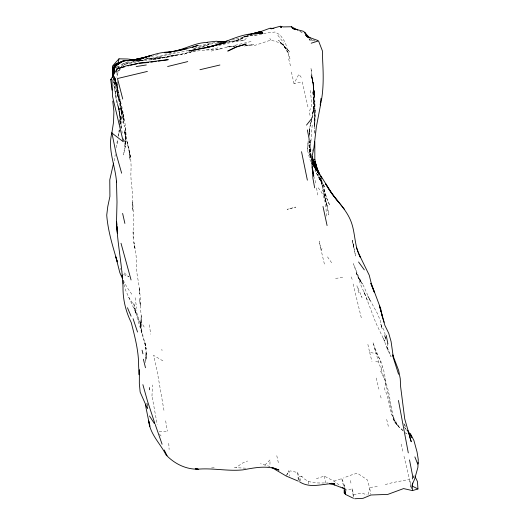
<?xml version="1.0" encoding="UTF-8"?>
<svg xmlns="http://www.w3.org/2000/svg" width="525" height="525" viewBox="0 0 525 525"><rect width="100%" height="100%" fill="white"/><g stroke="black" fill="none" stroke-linecap="round" stroke-linejoin="round"><path stroke-width="0.39" stroke-dasharray="2.62 1.97" d="M123.263 117.423L123.25 119.969L121.885 108.938L117.397 92.584C118.873 104.114 123.119 115.08 124.268 126.637L123.263 118.027M123.946 284.452L125.39 289.8L136.27 313.773L133.987 307.689L140.93 325.697L133.54 302.8C136.566 318.498 142.577 333.375 146.18 348.882L144.834 341.946L145.924 349.407L146.094 360.025C148.011 346.776 141.225 334.897 140.424 322.009L141.369 333.073L141.205 315.814L139.571 298.686L140.438 306.042L140.188 296.126L139.125 287.621L139.479 293.908C139.755 285.272 136.953 277.016 136.493 268.439C136.763 259.691 135.896 250.943 133.868 242.432L134.951 249.158L133.672 240.614L133.133 231.427L133.842 221.071L132.805 203.438L132.733 193.049L131.388 184.373L130.837 175.468L131.112 166.313L130.679 157.27L124.537 130.961L125.941 139.079L124.523 130.2L125.468 138.351L124.957 147.184C126.886 135.05 125.652 122.758 122.338 110.985L123.992 120.396C123.296 108.091 118.637 96.639 116.491 84.623L118.118 93.155L116.996 84.203L118 92.807L117.173 81.421M353.542 496.932L353.574 494.845L352.216 488.841L347.484 489.871M314.915 117.981L314.521 126.84L315.138 118.972L315.098 109.128L314.56 126.689C315.125 109.64 315.86 92.151 311.404 75.534L313.517 84.965L314.265 94.841L310.964 68.158C312.9 83.18 316.391 98.483 313.044 113.564C314.029 101.299 314.816 88.817 312.119 76.696M132.832 201.961L132.602 210.893L132.805 203.438M120.008 123.428L120.245 116.386L119.641 125.048L119.903 115.907L116.563 99.638L118.46 107.264L123.447 114.516L118.512 107.73M146.173 353.167L145.477 362.401L146.173 353.167L146.075 355.694M117.567 143.916L118.033 139.309M311.161 161.884L309.94 159.672L307.558 150.504L308.221 139.191M151.974 396.067L152.486 384.996M309.31 140.372L309.054 145.701L310.708 156.004M310.925 141.369L312.27 124.182M307.558 150.504L308.168 140.536M309.264 134.807L309.835 126.886L311.784 119.201M309.153 136.388L309.776 128.093L309.113 133.75M309.153 140.503L308.858 144.408L309.809 153.333L310.99 157.625M118.532 136.146L119.28 129.872M288.645 58.885L290.778 66.983M298.476 479.784L298.771 477.008L297.734 472.572L290.483 470.918L288.855 471.378L286.611 475.387M119.037 132.989L119.398 129.859M116.189 147.637L117.541 139.42M309.127 133.941L309.704 129.321L309.133 133.12M114.273 160.952L115.251 154.527M413.615 477.75L414.127 474.725L413.523 477.816M118.086 136.224L119.175 129.885M311.358 120.442L309.967 126.623L311.45 120.638M311.535 119.674L313.989 106.076L311.64 119.89M311.981 118.433L313.747 107.12L313.622 88.062L314.173 96.607L313.464 87.294L314.495 95.655L312.204 77.359M368.163 494.471L369.502 489.943L369.521 487.436L367.303 479.863L357.335 473.156L349.486 475.584L343.501 478.052M382.18 366.693L380.723 371.431L385.632 381.347L388.598 391.827L392.562 413.648L394.36 420.919L397.976 425.834C388.854 415.636 390.548 400.897 384.576 389.183C388.29 372.409 377.829 357.669 372.947 342.412L378.938 363.051L385.081 380.697L389.261 398.921L391.709 413.759L393.999 421.083L399.092 427.14L403.187 430.73M299.887 481.163L301.704 476.162C308.451 484.647 318.708 482.692 328.164 482.993M286.552 475.394L288.724 470.774L289.702 476.116M322.068 248.279L321.123 250.143L324.575 264.856M307.939 106.877L302.288 81.926L294.007 83.58L298.896 74.215L301.521 77.752M120.455 68.657L116.806 74.957L116.944 77.378M120.862 67.955L122.883 64.457L121.432 66.426M117.095 72.338L119.024 69.707M264.869 465.111L270.04 459.893L269.896 466.482L260.505 463.733M118.204 71.138L120.422 68.749M123.198 65.756L124.865 63.958L140.595 59.699M246.901 35.93L234.885 41.344L243.968 40.628L248.614 36.008M234.294 467.342L235.863 467.677L242.681 462.991L247.597 461.022M247.157 36.008L234.99 41.541L218.498 45.531M201.817 47.407L209.527 44.198L217.718 43.004M127.713 61.727L120.776 64.792L129.183 61.733M249.92 35.582L258.517 34.867L266.661 32.977L275.002 32.018L280.153 34.926L285.364 42.525L289.964 58.971L287.136 51.588L282.896 43.923L287.726 51.804L282.411 44.317L278.565 40.215L289.839 52.041L282.857 44.782L280.042 42.604L283.257 44.986L280.632 43.05L270.887 40.051L254.12 45.642L244.926 45.649L253.608 44.369L243.331 46.22M316.345 478.682L324.273 476.109L333.88 481.09L340.942 486.347M176.21 51.765L152.939 58.065L145.307 58.551M333.88 481.09L341.775 478.629L345.365 488.086M158.169 54.528L148.634 57.264M192.59 51.509C176.636 55.814 160.145 58.163 143.673 59.266M301.704 476.162L298.771 477.008L299.506 481.182M132.287 62.153L123.939 64.424L133.396 62.731L142.452 60.152L136.021 60.893M196.252 50.518L183.822 53.767L167.206 56.372L176.256 55.04L160.256 58.492L151.016 59.345L160.256 58.492L151.889 59.791L134.413 61.077M385.252 484.549L393.192 482.475L409.5 479.41L403.928 456.028M219.214 49.107L222.764 48.241M211.24 51.043L226.964 47.296L234.892 46.075M353.574 494.845L361.476 492.942L367.218 494.97M251.035 41.514L234.373 45.472M247.721 36.087L230.954 40.281M242.609 37.262L247.866 36.061M243.541 36.553L245.825 36.035M217.954 47.88L209.252 49.665L204.586 49.206M198.909 46.062L209.167 43.431L217.448 42.295M335.58 278.499L343.363 277.121M226.78 42.427L234.334 41.167L242.386 38.627L234.34 40.97L225.947 42.328M137.294 60.198L140.241 59.706M188.692 50.439L153.674 58.098L145.405 58.853M377.304 486.623L369.521 487.436L370.84 494.242M218.413 49.37C206.588 50.092 194.795 50.17 183.514 54.403C174.674 55.125 166.254 58.524 157.297 57.875L166.747 57.041L158.215 58.656L142.872 59.332M250.123 35.549L258.517 34.867M235.679 45.957L226.761 46.535L235.062 46.312M135.207 60.788L144.145 60.231L135.844 61.445L133.147 61.222M243.968 40.628L228.631 41.403M211.568 467.906L215.572 467.729M245.72 468.188L235.863 467.677M136.028 60.762L143.397 60.565L135.909 60.67M159.16 431.228L166.202 431.694M375.716 361.679L381.294 362.243L376.753 353.843L373.938 346.822M367.874 344.374L369.646 352.301L376.753 353.843M299.801 31.526L302.695 32.753L300.595 31.631M123.605 274.49L128.828 276.846L122.679 271.563M313.005 39.953L315.092 41.108L313.058 39.815M162.894 360.859L153.51 355.32L157.303 371.956L164.01 410.629M280.042 42.604L280.632 43.05M270.887 40.051L269.798 38.391M309.927 38.673L313.031 41.226L311.377 39.526M403.029 430.585L398.797 426.779L393.999 421.083M404.132 426.91L406.934 429.896M159.377 434.017L161.424 436.373M399.092 427.14L393.33 417.316L394.36 420.919M277.85 35.293L283.612 42.683M405.09 428.216L407 430.822M327.495 256.869L332.758 264.364M131.821 294.23L126.984 287.326L123.939 281.577M308.897 38.738L310.734 41.409L309.081 38.85M318.15 187.832C325.553 195.779 326.202 206.902 326.373 217.186M128.618 297.137L133.186 304.132M319.896 179.812L315 170.271L319.896 179.812L325.152 187.622L319.495 178.047L322.724 184.695L318.793 175.993C323.466 185.476 325.047 196.114 329.877 205.524L326.504 197.735L321.602 179.963M120.113 268.36L120.783 269.43M140.523 320.827L144.651 327.863M405.661 426.7L403.64 423.137L405.392 426.576M387.142 343.219L387.929 350.444L386.643 345.844L391.072 356.619L387.325 349.092L383.375 338.238L384.674 341.276L375.939 323.085L364.941 294.23L360.406 284.058L353.404 263.688L358.582 276.59L362.329 283.933L359.487 278.959L363.74 286.263L370.387 301.153L367.913 296.303L377.442 313.55L380.5 321.09L382.2 328.88L380.691 324.122L384.648 331.485L385.704 339.445L384.405 334.74L385.993 339.347M351.12 276.905L352.223 279.372M358.024 287.963L361.994 297.419L360.997 295.037M364.941 294.23L363.917 291.664L368.005 301.967M410.839 486.393L411.351 488.749L409.5 479.41L411.377 487.797M116.872 73.402L118.164 76.853M123.244 138.6L125.396 144.605L123.421 138.593M114.168 76.906C119.72 91.442 121.485 107.251 121.984 122.732L121.741 113.459L121.741 114.069L120.487 104.193L121.708 112.96L120.14 103.773L117.502 94.73L114.706 76.328L116.038 85.647L114.306 76.643L117.403 85.962L114.607 77.031M117.547 94.861L120.501 103.208L117.502 94.73M118.46 107.264C114.384 97.926 115.756 87.504 113.098 77.812M327.042 205.387L322.757 189.998L327.554 207.067L328.814 214.968L325.5 201.062L324.161 193.023L325.5 201.062M325.218 199.369L327.554 207.067M324.115 189.676L326.504 197.735M320.145 177.877L323.617 191.461L320.388 178.146M310.058 115.441L309.159 111.982L311.364 106.332L311.128 97.834L310.177 89.46M361.285 317.802L353.141 284.018M380.441 395.483L381.15 398.252M369.646 352.308L371.969 361.495M310.767 157.205L309.986 154.12L310.82 157.854M320.329 178.132L321.7 183.579L320.552 178.828M356.915 285.712L358.733 292.989M113.538 75.639L118.565 97.998L114.877 83.862L113.531 75.823M376.222 378.033L378.899 389.13M113.905 77.221L115.395 83.468L113.577 75.784M386.695 419.383L388.598 427.422M341.775 478.629L343.967 487.955M401.146 444.137L403.115 452.642M310.997 156.05L309.455 149.29L310.301 140.195L309.98 151.889L309.993 141.533L309.973 150.518L311.062 155.951M112.954 80.318L116.301 98.234L115.014 88.252L113.059 78.369M294.007 83.58L291.217 71.183M324.273 476.109L325.776 482.777M276.793 455.687L278.768 464.605M350.438 480.533L351.067 483.61M309.022 149.848L310.577 157.644M152.243 397.3L157.211 424.508M315.564 182.989L314.534 177.338M308.365 481.359L308.949 484.588M120.291 117.666L118.538 107.92L120.291 117.666L121.275 127.522L120.192 117.009L118.558 107.343L120.035 116.386L120.494 125.337M316.536 187.97L317.769 194.998M120.533 126.151L120.94 128.513M314.816 106.418L313.418 98.116L314.816 106.418L314.829 133.153L314.803 130.548L315.262 133.271M161.825 349.269L162.054 350.634M135.128 297.714L136.644 308.444M149.244 324.791L150.8 334.235M165.664 420.814L167.324 431.123M122.213 133.14L120.192 117.009M352.216 488.841L353.305 496.742M311.095 155.413L310.098 147.82L311.017 155.584M312.027 149.513L312.237 151.134M147.315 405.759L146.875 402.183L147.112 405.681M313.55 98.917L312.723 91.133L314.718 108.275L314.947 116.957M297.734 472.572L298.226 479.607M168.761 443.323L169.122 449.485M147.164 406.501L147.308 408.942M147.361 406.508L147.492 408.772M344.21 487.627L344.111 485.435L344.137 487.417M133.074 232.437L133.061 231.86L133.186 238.14M320.408 180.731A109.266 103.09 -50.4 0 1 317.349 173.211M141.205 315.814L140.792 327.285L141.205 315.814M126.131 136.572L125.573 145.609L123.519 154.947L125.849 137.438L125.606 127.732L126.131 136.572M209.199 44.356L201.206 47.047L192.97 48.648L209.199 44.356M288.179 209.035L287.116 209.357L295.805 207.086L288.179 209.035M219.043 42.892L217.507 43.017L219.056 42.932M406.665 433.847L405.503 432.81L406.665 433.847M359.435 279.431L355.792 272.199L360.55 281.735L359.435 279.431M321.123 250.143L319.174 241.073L321.123 250.143M321.884 181.525L321.116 179.333L321.884 181.525M310.551 157.323L309.212 152.788L310.544 157.323M313.327 83.534L310.938 75.003L313.517 84.217L313.327 83.534M129.176 150.544L129.944 159.561L129.176 150.544M129.104 149.402L126.781 140.608L130.627 158.333L129.104 149.402M353.489 245.615L352.721 242.327L353.889 247.597L352.085 239.17L355.563 256.003L353.489 245.615M149.559 389.95L149.185 386.433L149.559 389.95"/><path stroke-width="0.79" d="M112.475 74.865L112.481 66.537M113.118 75.259L113.098 67.272M123.231 283.644L123.237 280.343M314.829 159.941L314.81 141.671M116.484 223.571L117.003 202.007L116.465 181.132L116.543 182.372C115.493 165.821 107.415 149.907 111.838 133.048L113.557 122.115L113.899 111.438L112.763 101.043M354.644 498.75L363.051 498.323L370.985 494.996L387.804 494.406L403.574 488.585L412.447 490.593L412.178 484.765L414.632 479.089L417.874 467.48L418.274 459.592L417.053 452.018L413.943 440.547L410.294 433.473M139.388 369.928L139.335 383.519L140.155 392.09L147.125 407.886M113.124 67.397L112.481 77.214L113.17 67.646L121.459 61.799L123.532 60.821L133.022 60.073L143.253 57.868M112.488 77.234L113.144 67.764M139.263 369.908L139.132 374.771L138.62 365.958C138.757 351.232 134.873 336.794 131.263 322.606C125.843 311.647 122.903 299.677 123.007 287.431C122.279 265.401 117.272 243.823 116.622 221.812L116.839 224.871M320.178 105.059L320.985 98.451M116.596 72.214L117.042 68.841L118.184 68.211L119.103 66.649L113.177 67.646L122.502 61.294L114.023 66.255L123.532 60.821L131.965 60.053L142.262 58.334L151.22 55.447L140.195 59.108M118.02 63.223L118.985 58.826L127.575 59.003L134.446 59.87M320.959 102.736C323.689 89.145 323.426 75.226 322.704 61.451L322.396 50.866L318.544 40.911L311.2 43.194M145.386 404.716L149.769 426.188L149.618 424.01M412.716 483.039L412.21 486.058L417.952 488.972L417.46 481.563L415.124 476.779M113.347 76.132L113.617 74.563M113.886 73.001L114.824 67.535L112.803 77.162M320.749 103.845L316.385 126.722L313.917 147.801L311.607 158.484L312.913 178.29L314.672 187.838M344.236 488.362L344.157 492.903L345.181 493.874L345.988 489.412L333.546 484.523M418.202 462.728L417.736 464.172L414.862 456.894M113.584 163.045L109.778 179.819L109.915 196.396L107.769 206.568L106.732 215.138C107.92 231.046 112.849 246.527 117.285 261.772M130.561 65.284L137.596 63.551L126.656 65.743L117.042 68.841L110.716 79.715L112.022 90.169M306.495 125.114L311.568 118.716M124.615 60.657L114.916 64.897L115.848 63.788L124.615 60.657L131.834 60.218M118.985 58.826L112.514 66.045L114.489 65.743M111.7 79.209L110.716 79.715L111.982 79.688L112.507 96.318L123.277 141.743L111.93 133.061L116.182 153.884L121.643 173.198M114.916 64.897L123.532 60.821L133.022 60.073M250.353 34.276L261.266 31.415L270.086 28.186L273.945 28.521M180.462 50.151L182.582 49.324M192.17 47.493L198.201 45.34L189.4 47.887L169.516 52.165M133.809 60.198L137.662 58.918M247.124 35.457L251.423 34.145M412.447 490.593L417.952 488.972M117.042 68.841L124.793 66.741M130.738 60.598L143.266 57.763M260.938 31.5L252.282 33.817L261.266 31.415M207.427 47.532L225.665 42.722L207.132 47.289L188.862 50.945L206.66 47.69M176.623 51.102L186.933 48.851M187.753 61.583L167.587 66.524M150.294 55.775L132.799 60.132L135.188 59.863M111.838 133.048L111.897 132.694M254.96 33.902L261.785 32.156L262.316 32.931L259.14 33.305M147.407 71.413L117.482 78.54L122.745 99.041M172.653 51.522C184.537 49.567 195.09 42.545 207.355 42.433M199.966 69.72L219.916 65.008M227.286 41.101L222.777 41.744M127.89 65.907L128.999 65.664M257.401 33.528L252.781 33.712C236.703 34.991 223.145 44.198 207.552 47.066L210.65 46.646M253.529 33.889L261.785 32.156M166.379 52.808L167.947 52.487M139.493 59.122C149.776 55.945 159.895 51.772 170.966 51.909L165.644 52.782M136.572 63.755L137.596 63.551M140.319 59.003L143.332 58.419M136.71 59.653L138.187 59.378M139.663 59.102L141.133 58.826M144.861 57.514L146.449 57.264M136.192 66.55L146.324 64.956M164.745 52.808L171.537 51.758M158.432 61.11L168.276 59.666L138.567 63.236L148.595 62.547M150.865 62.212L153.136 61.884M154.652 61.661L156.161 61.445M252.781 33.712L262.71 33.036L259.678 33.318M254.369 33.856L257.545 33.488M207.106 42.282L216.3 41.232L221.504 41.836M262.316 32.931L253.07 33.79M213.038 46.193L207.703 46.732L213.117 46.213M131.25 60.237L127.319 60.611L131.171 60.329M273.407 28.547L271.123 28.731L280.311 26.25L283.356 26.919L291.5 26.755L297.8 30.128M270.651 28.698L273.558 28.501M133.442 60.119L135.043 60.021M225.56 41.534L218.013 41.869L221.143 42.184M127.805 60.638L131.795 60.618M331.354 483.282L334.543 483.577C322.724 483.525 310.629 488.86 299.631 481.878M329.536 483.696L334.812 484.982M291.5 26.755L292.556 28.462L303.122 31.192L304.933 32.452L306.593 35.011M317.835 40.497L306.731 36.494L308.818 37.649M272.16 467.388L278.972 470.092C267.507 464.992 254.763 467.716 242.95 469.868C227.988 471.417 213.124 467.906 198.122 469.16C185.916 469.54 174.228 463.614 165.992 454.84C160.276 443.467 150.019 434.214 148.726 420.965M298.331 481.169L286.237 476.057L271.976 467.631M292.556 28.462L295.45 29.689M345.233 494.301L353.522 498.323M310.341 38.102L305.583 35.096L308.063 37.137M342.228 487.298L343.508 488.257M309.173 37.268L304.762 32.74L305.681 34.079M344.348 209.199L331.741 193.508L325.625 183.73C332.601 197.492 345.739 207.27 351.146 221.832C355.497 233.323 354.277 246.297 360.327 257.263L356.567 247.912M337.542 201.082C328.151 189.085 321.379 175.271 312.073 163.17M410.347 435.389L411.784 437.345L407.682 430.27L408.863 434.096M358.555 261.982L364.311 269.857M312.034 163.118L316.083 168.847M320.512 176.308L321.799 178.218M320.506 176.164L321.792 178.146M149.474 415.958L154.304 423.439M313.195 165.204L316.522 170.415L312.263 162.573M315.079 167.436L319.246 174.3M319.213 174.182L314.383 165.998L318.209 172.751L313.825 164.548L312.007 159.567M167.068 455.693L164.2 449.984M359.625 255.511L369.233 275.205L371.378 283.808L380.691 308.667L382.489 317.146L384.91 325.434L388.762 333.349L391.086 341.558L393.481 358.326L398.58 374.299M122.522 278.677L119.871 272.81L115.815 256.889L117.37 261.85M127.45 307.702L131.093 316.201M370.919 283.454L374.338 292.182L370.893 283.408M316.765 167.331L319.344 174.241M133.081 318.708L137.543 332.036M162.087 444.229L155.19 424.41M154.849 423.458L147.538 401.238L142.879 384.648M319.587 174.95L314.298 163.327L312.211 157.106M317.848 171.012L318.636 173.322M311.994 156.43L314.298 163.327L318.281 172.128M409.336 435.625L411.233 441.742L404.736 418.917L400.641 386.859L400.234 378.591L398.659 370.532L392.72 354.893L393.481 358.326M316.155 165.736L314.862 161.333L319.154 174.261M131.066 279.95L121.019 243.272M344.715 491.951L344.328 490.553L345.181 493.874M380.008 308.083L379.391 305.819L384.156 322.298M380.422 309.592L381.045 311.857M381.452 313.373L382.489 317.146M143.377 359.212L145.477 367.73M314.777 159.416L316.483 166.563M142.072 350.182L142.931 353.811M122.62 213.412L124.884 223.42M322.987 206.482L327.088 225.579M409.513 459.907L412.453 474.994L412.453 478.977M307.368 180.173L301.534 151.686M386.19 335.436L387.929 344.013M122.601 277.22L122.161 275.028L122.542 277.443M307.348 129.885L309.251 139.565M312.185 167.528L313.779 176.275L312.198 166.72M408.292 452.891L398.449 400.437M149.185 421.956L149.769 426.188M116.944 226.4L117.416 233.29L116.517 223.637M113.105 67.528L113.111 76.066M236.624 46.686L227.752 51.076L236.618 46.987L246.238 44.041L236.624 46.686M281.459 27.444L280.698 27.556L280.311 26.25L281.459 27.444M198.122 469.16L195.3 468.759L198.122 469.16M319.167 173.447L318.57 172.029L319.673 174.917L319.167 173.447"/></g></svg>
